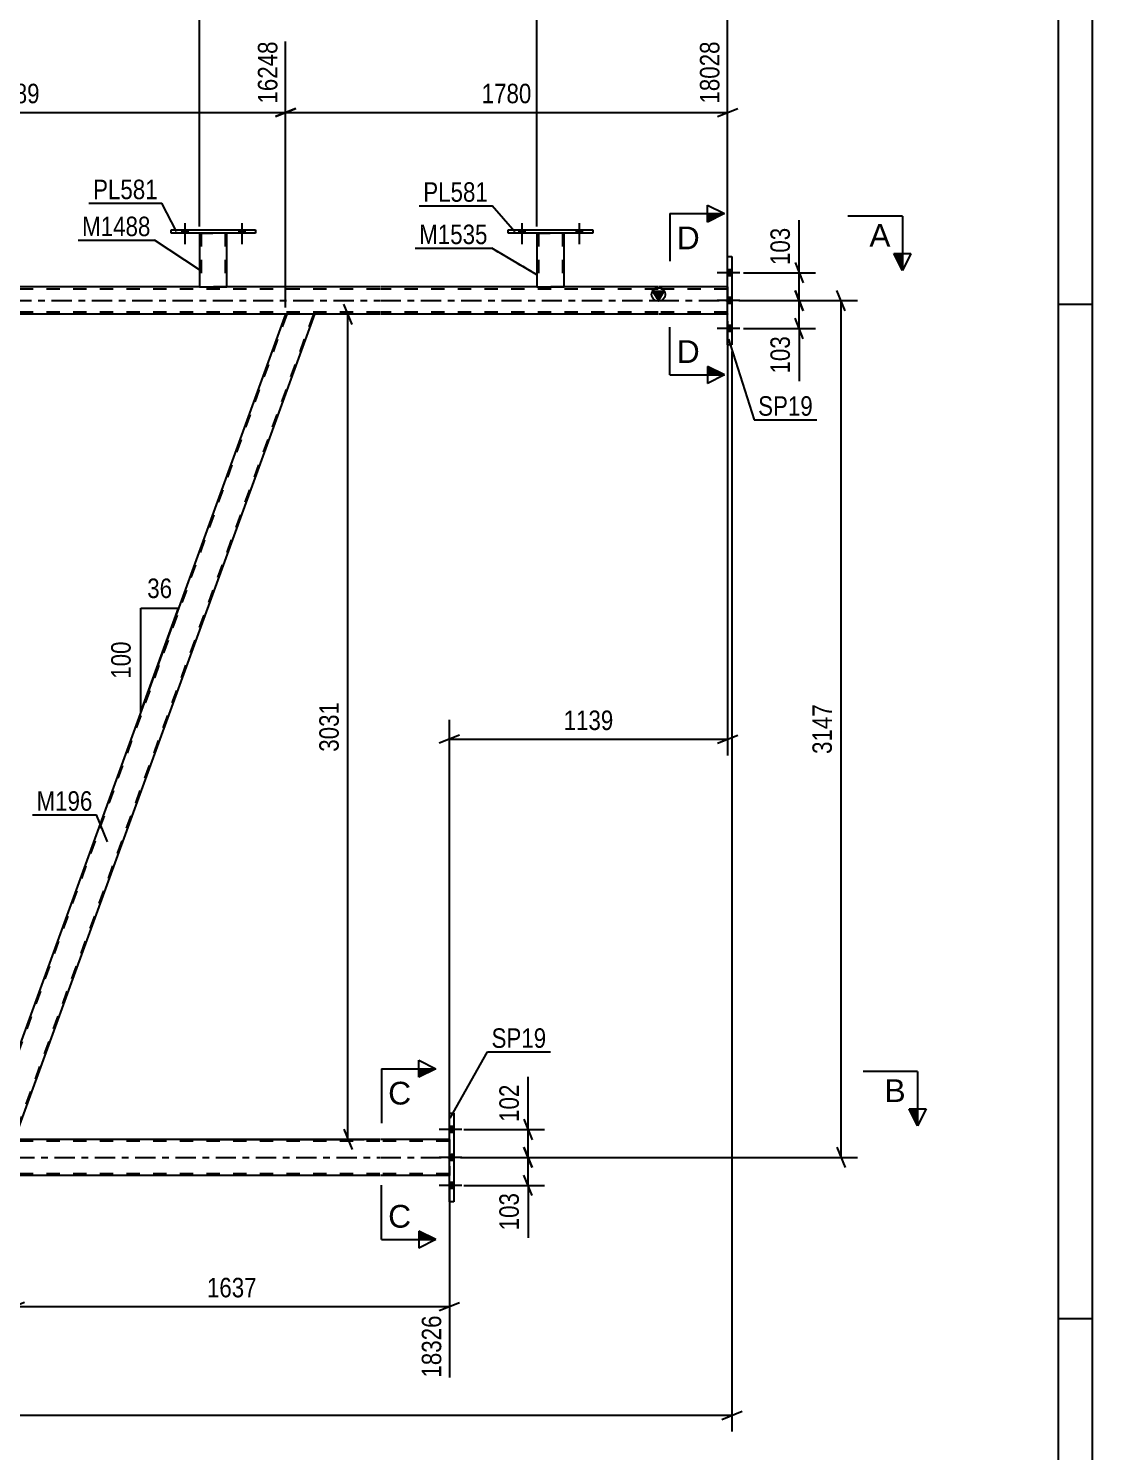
# Model space of a CAD drawing. Header units: millimetres. Extents: x 0 to 841, y 0 to 594.
# Drawn here: x 684.6 to 841, y 278.5 to 487.5 of the extents above; entities that cross this region are included whole.
import ezdxf

# ---------------------------------------------------------------- set-up
doc = ezdxf.new("R2010")
doc.units = ezdxf.units.MM
for name, pattern in [('DXK_LINE_DOT2', [3.9198, 1.9599, -1.9599]), ('DXK_LINE_DOT3', [5.9187, 2.979, -0.9799, 0.9799, -0.9799]), ('DXK_LINE_DOT4', [0.9408, 0.4704, -0.4704])]:
    doc.linetypes.add(name, pattern=pattern)
doc.styles.add('Arial', font='ARIAL.TTF', dxfattribs={"height": 0.2})
doc.styles.add('Arial Narrow', font='ARIALN.TTF', dxfattribs={"height": 0.2})

# ---------------------------------------------------------------- blocks, each defined once
blk = doc.blocks.new('Unknown-815137657-1135')
at = {"color": 5, "linetype": 'Continuous'}
for p, q in [((841, 0), (841, 594)), ((836, 5), (836, 589)), ((841, 447), (836, 447)), ((841, 298), (836, 298))]:
    blk.add_line(p, q, dxfattribs=at)
blk = doc.blocks.new('Bolt-815137657-4143 - 4128')
at = {"linetype": 'Continuous'}
for points in [[(707.16, 457.47), (708.04, 457.47), (708.04, 457.95), (707.16, 457.95)], [(715.56, 457.47), (716.44, 457.47), (716.44, 457.95), (715.56, 457.95)]]:
    blk.add_hatch(color=1, dxfattribs=at).paths.add_polyline_path(points)
at = {"color": 1, "linetype": 'Continuous'}
for p, q in [((707.16, 457.95), (707.16, 457.47)), ((707.6, 458.95), (707.6, 455.83)), ((708.04, 457.95), (708.04, 457.47)), ((715.56, 457.95), (715.56, 457.47)), ((716, 458.95), (716, 455.83)), ((716.44, 457.95), (716.44, 457.47))]:
    blk.add_line(p, q, dxfattribs=at)
blk = doc.blocks.new('Bolt-815137657-4141 - 4128')
at = {"linetype": 'Continuous'}
for points in [[(756.71, 457.47), (757.59, 457.47), (757.59, 457.95), (756.71, 457.95)], [(765.11, 457.47), (765.99, 457.47), (765.99, 457.95), (765.11, 457.95)]]:
    blk.add_hatch(color=1, dxfattribs=at).paths.add_polyline_path(points)
at = {"color": 1, "linetype": 'Continuous'}
for p, q in [((756.71, 457.95), (756.71, 457.47)), ((757.15, 458.95), (757.15, 455.83)), ((757.59, 457.95), (757.59, 457.47)), ((765.11, 457.95), (765.11, 457.47)), ((765.55, 458.95), (765.55, 455.83)), ((765.99, 457.95), (765.99, 457.47))]:
    blk.add_line(p, q, dxfattribs=at)
blk = doc.blocks.new('Bolt-815137657-4142 - 4128')
at = {"linetype": 'Continuous'}
for points in [[(756.71, 457.47), (757.59, 457.47), (757.59, 457.95), (756.71, 457.95)], [(765.11, 457.47), (765.99, 457.47), (765.99, 457.95), (765.11, 457.95)]]:
    blk.add_hatch(color=1, dxfattribs=at).paths.add_polyline_path(points)
at = {"color": 1, "linetype": 'Continuous'}
for p, q in [((756.71, 457.95), (756.71, 457.47)), ((757.15, 458.95), (757.15, 455.83)), ((757.59, 457.95), (757.59, 457.47)), ((765.11, 457.95), (765.11, 457.47)), ((765.55, 458.95), (765.55, 455.83)), ((765.99, 457.95), (765.99, 457.47))]:
    blk.add_line(p, q, dxfattribs=at)
blk = doc.blocks.new('Bolt-815137657-4144 - 4128')
at = {"linetype": 'Continuous'}
for points in [[(707.16, 457.47), (708.04, 457.47), (708.04, 457.95), (707.16, 457.95)], [(715.56, 457.47), (716.44, 457.47), (716.44, 457.95), (715.56, 457.95)]]:
    blk.add_hatch(color=1, dxfattribs=at).paths.add_polyline_path(points)
at = {"color": 1, "linetype": 'Continuous'}
for p, q in [((707.16, 457.95), (707.16, 457.47)), ((707.6, 458.95), (707.6, 455.83)), ((708.04, 457.95), (708.04, 457.47)), ((715.56, 457.95), (715.56, 457.47)), ((716, 458.95), (716, 455.83)), ((716.44, 457.95), (716.44, 457.47))]:
    blk.add_line(p, q, dxfattribs=at)
blk = doc.blocks.new('Part-815137657-4218 - 4128')
at = {"color": 2, "linetype": 'Continuous'}
for p, q in [((755.15, 457.95), (767.55, 457.95)), ((755.15, 457.47), (755.15, 457.95)), ((767.55, 457.95), (767.55, 457.47)), ((767.55, 457.47), (755.15, 457.47))]:
    blk.add_line(p, q, dxfattribs=at)
blk = doc.blocks.new('Part-815137657-4223 - 4128')
at = {"color": 2, "linetype": 'Continuous'}
for p, q in [((759.35, 457.47), (759.35, 449.56)), ((763.35, 449.56), (763.35, 457.47)), ((759.35, 449.56), (763.35, 449.56))]:
    blk.add_line(p, q, dxfattribs=at)
at = {"color": 7, "linetype": 'DXK_LINE_DOT2'}
for p, q in [((759.35, 457.47), (763.35, 457.47)), ((759.35, 457.47), (759.35, 457.47)), ((759.35, 457.47), (759.35, 457.47)), ((759.59, 457.47), (759.59, 449.56)), ((763.11, 457.47), (763.11, 449.56)), ((763.35, 457.47), (763.35, 457.47)), ((763.35, 457.47), (763.35, 457.47)), ((763.05, 449.56), (763.09, 449.56)), ((763.05, 449.56), (763.09, 449.56)), ((763.09, 449.56), (763.11, 449.56)), ((763.09, 449.56), (763.11, 449.56))]:
    blk.add_line(p, q, dxfattribs=at)
blk = doc.blocks.new('Part-815137657-4228 - 4128')
at = {"color": 2, "linetype": 'Continuous'}
for p, q in [((705.6, 457.95), (718, 457.95)), ((705.6, 457.47), (705.6, 457.95)), ((718, 457.95), (718, 457.47)), ((718, 457.47), (705.6, 457.47))]:
    blk.add_line(p, q, dxfattribs=at)
blk = doc.blocks.new('Part-815137657-4233 - 4128')
at = {"color": 2, "linetype": 'Continuous'}
for p, q in [((709.8, 457.47), (709.8, 449.56)), ((713.8, 449.56), (713.8, 457.47)), ((709.8, 449.56), (713.8, 449.56))]:
    blk.add_line(p, q, dxfattribs=at)
at = {"color": 7, "linetype": 'DXK_LINE_DOT2'}
for p, q in [((709.8, 457.47), (713.8, 457.47)), ((709.8, 457.47), (709.8, 457.47)), ((709.8, 457.47), (709.8, 457.47)), ((710.04, 457.47), (710.04, 449.56)), ((713.56, 457.47), (713.56, 449.56)), ((713.8, 457.47), (713.8, 457.47)), ((713.8, 457.47), (713.8, 457.47)), ((713.5, 449.56), (713.54, 449.56)), ((713.5, 449.56), (713.54, 449.56)), ((713.54, 449.56), (713.56, 449.56)), ((713.54, 449.56), (713.56, 449.56))]:
    blk.add_line(p, q, dxfattribs=at)
blk = doc.blocks.new('Part-815137657-4565 - 4128')
at = {"color": 7, "linetype": 'DXK_LINE_DOT2'}
for p, q in [((722.59, 445.56), (678.47, 324.34)), ((726.51, 445.56), (682.38, 324.34)), ((679.54, 327.76), (678.3, 324.34)), ((682.56, 324.34), (678.3, 324.34))]:
    blk.add_line(p, q, dxfattribs=at)
at = {"color": 2, "linetype": 'Continuous'}
for p, q in [((722.42, 445.56), (679.54, 327.76)), ((726.68, 445.56), (682.56, 324.34)), ((726.68, 445.56), (722.42, 445.56))]:
    blk.add_line(p, q, dxfattribs=at)
blk = doc.blocks.new('Part-815137657-4474 - 4128')
at = {"linetype": 'Continuous'}
blk.add_hatch(color=2, dxfattribs=at).paths.add_polyline_path([(777.21, 447.56), (776.41, 448.96), (778.01, 448.96)])
at = {"color": 2, "linetype": 'Continuous'}
for p, q in [((709.8, 449.56), (662.71, 449.56)), ((736.28, 449.56), (713.8, 449.56)), ((759.35, 449.56), (736.38, 449.56)), ((777.15, 449.56), (763.35, 449.56)), ((787.37, 449.56), (777.25, 449.56)), ((777.21, 447.56), (776.41, 448.96)), ((776.41, 448.96), (778.01, 448.96)), ((778.01, 448.96), (777.21, 447.56)), ((722.42, 445.56), (642.86, 445.56)), ((736.28, 445.56), (726.68, 445.56)), ((777.15, 445.56), (736.38, 445.56)), ((787.37, 445.56), (777.25, 445.56))]:
    blk.add_line(p, q, dxfattribs=at)
at = {"color": 7, "linetype": 'DXK_LINE_DOT2'}
for p, q in [((713.8, 449.56), (709.8, 449.56)), ((763.35, 449.56), (759.35, 449.56)), ((787.37, 449.56), (787.37, 445.56)), ((736.28, 449.24), (72.5, 449.24)), ((777.15, 449.24), (736.38, 449.24)), ((787.37, 449.24), (777.25, 449.24)), ((736.28, 445.88), (72.5, 445.88)), ((726.68, 445.56), (722.42, 445.56)), ((777.15, 445.88), (736.38, 445.88)), ((787.37, 445.88), (777.25, 445.88))]:
    blk.add_line(p, q, dxfattribs=at)
at = {"color": 7, "linetype": 'DXK_LINE_DOT3'}
for p, q in [((72.5, 447.56), (736.28, 447.56)), ((736.38, 447.56), (777.15, 447.56)), ((777.25, 447.56), (787.37, 447.56))]:
    blk.add_line(p, q, dxfattribs=at)
at = {"color": 2, "linetype": 'Continuous'}
blk.add_circle((777.21, 448.46), 1, dxfattribs=at)
blk = doc.blocks.new('Part-815137657-4366 - 4128')
at = {"color": 2, "linetype": 'Continuous'}
for p, q in [((746.5, 315.2), (746.5, 328.2)), ((746.5, 328.2), (747.14, 328.2)), ((747.14, 328.2), (747.14, 315.2)), ((747.14, 315.2), (746.5, 315.2))]:
    blk.add_line(p, q, dxfattribs=at)
blk = doc.blocks.new('Part-815137657-4371 - 4128')
at = {"color": 2, "linetype": 'Continuous'}
for p, q in [((787.37, 441.06), (787.37, 454.06)), ((787.37, 454.06), (788.01, 454.06)), ((788.01, 454.06), (788.01, 441.06)), ((788.01, 441.06), (787.37, 441.06))]:
    blk.add_line(p, q, dxfattribs=at)
blk = doc.blocks.new('Bolt-815137657-4396 - 4128')
at = {"linetype": 'Continuous'}
for points in [[(746.5, 326.24), (746.5, 325.36), (747.14, 325.36), (747.14, 326.24)], [(746.5, 326.24), (746.5, 325.36), (747.14, 325.36), (747.14, 326.24)], [(746.5, 326.24), (746.5, 325.36), (747.14, 325.36), (747.14, 326.24)], [(746.5, 322.14), (746.5, 321.26), (747.14, 321.26), (747.14, 322.14)], [(746.5, 322.14), (746.5, 321.26), (747.14, 321.26), (747.14, 322.14)], [(746.5, 318.04), (746.5, 317.16), (747.14, 317.16), (747.14, 318.04)], [(746.5, 318.04), (746.5, 317.16), (747.14, 317.16), (747.14, 318.04)], [(746.5, 318.04), (746.5, 317.16), (747.14, 317.16), (747.14, 318.04)]]:
    blk.add_hatch(color=1, dxfattribs=at).paths.add_polyline_path(points)
at = {"color": 1, "linetype": 'Continuous'}
for p, q in [((747.14, 326.24), (746.5, 326.24)), ((747.14, 326.24), (746.5, 326.24)), ((747.14, 326.24), (746.5, 326.24)), ((748.3, 325.8), (744.98, 325.8)), ((748.3, 325.8), (744.98, 325.8)), ((748.3, 325.8), (744.98, 325.8)), ((747.14, 325.36), (746.5, 325.36)), ((747.14, 325.36), (746.5, 325.36)), ((747.14, 325.36), (746.5, 325.36)), ((747.14, 322.14), (746.5, 322.14)), ((747.14, 322.14), (746.5, 322.14)), ((748.3, 321.7), (744.98, 321.7)), ((748.3, 321.7), (744.98, 321.7)), ((747.14, 321.26), (746.5, 321.26)), ((747.14, 321.26), (746.5, 321.26)), ((747.14, 318.04), (746.5, 318.04)), ((747.14, 318.04), (746.5, 318.04)), ((747.14, 318.04), (746.5, 318.04)), ((748.3, 317.6), (744.98, 317.6)), ((748.3, 317.6), (744.98, 317.6)), ((748.3, 317.6), (744.98, 317.6)), ((747.14, 317.16), (746.5, 317.16)), ((747.14, 317.16), (746.5, 317.16)), ((747.14, 317.16), (746.5, 317.16))]:
    blk.add_line(p, q, dxfattribs=at)
blk = doc.blocks.new('Bolt-815137657-4397 - 4128')
at = {"linetype": 'Continuous'}
for points in [[(787.37, 452.1), (787.37, 451.22), (788.01, 451.22), (788.01, 452.1)], [(787.37, 452.1), (787.37, 451.22), (788.01, 451.22), (788.01, 452.1)], [(787.37, 452.1), (787.37, 451.22), (788.01, 451.22), (788.01, 452.1)], [(787.37, 448), (787.37, 447.12), (788.01, 447.12), (788.01, 448)], [(787.37, 448), (787.37, 447.12), (788.01, 447.12), (788.01, 448)], [(787.37, 443.9), (787.37, 443.02), (788.01, 443.02), (788.01, 443.9)], [(787.37, 443.9), (787.37, 443.02), (788.01, 443.02), (788.01, 443.9)], [(787.37, 443.9), (787.37, 443.02), (788.01, 443.02), (788.01, 443.9)]]:
    blk.add_hatch(color=1, dxfattribs=at).paths.add_polyline_path(points)
at = {"color": 1, "linetype": 'Continuous'}
for p, q in [((789.17, 451.66), (785.85, 451.66)), ((789.17, 451.66), (785.85, 451.66)), ((789.17, 451.66), (785.85, 451.66)), ((788.01, 452.1), (787.37, 452.1)), ((788.01, 452.1), (787.37, 452.1)), ((788.01, 452.1), (787.37, 452.1)), ((788.01, 451.22), (787.37, 451.22)), ((788.01, 451.22), (787.37, 451.22)), ((788.01, 451.22), (787.37, 451.22)), ((789.17, 447.56), (785.85, 447.56)), ((789.17, 447.56), (785.85, 447.56)), ((788.01, 448), (787.37, 448)), ((788.01, 448), (787.37, 448)), ((788.01, 447.12), (787.37, 447.12)), ((788.01, 447.12), (787.37, 447.12)), ((789.17, 443.46), (785.85, 443.46)), ((789.17, 443.46), (785.85, 443.46)), ((789.17, 443.46), (785.85, 443.46)), ((788.01, 443.9), (787.37, 443.9)), ((788.01, 443.9), (787.37, 443.9)), ((788.01, 443.9), (787.37, 443.9)), ((788.01, 443.02), (787.37, 443.02)), ((788.01, 443.02), (787.37, 443.02)), ((788.01, 443.02), (787.37, 443.02))]:
    blk.add_line(p, q, dxfattribs=at)
blk = doc.blocks.new('Part-815137657-4546 - 4128')
at = {"color": 7, "linetype": 'DXK_LINE_DOT2'}
for p, q in [((736.28, 324.1), (61.1, 324.1)), ((746.5, 324.1), (736.38, 324.1)), ((746.5, 324.34), (746.5, 319.06)), ((736.28, 319.3), (61.1, 319.3)), ((746.5, 319.3), (736.38, 319.3))]:
    blk.add_line(p, q, dxfattribs=at)
at = {"color": 2, "linetype": 'Continuous'}
for p, q in [((736.28, 324.34), (601.88, 324.34)), ((746.5, 324.34), (736.38, 324.34)), ((736.28, 319.06), (601.88, 319.06)), ((746.5, 319.06), (736.38, 319.06))]:
    blk.add_line(p, q, dxfattribs=at)
at = {"color": 7, "linetype": 'DXK_LINE_DOT3'}
for p, q in [((61.1, 321.7), (736.28, 321.7)), ((736.38, 321.7), (746.5, 321.7))]:
    blk.add_line(p, q, dxfattribs=at)
blk = doc.blocks.new('StraightDimension-815137657-12179 - 4128')
at = {"color": 7, "linetype": 'Continuous'}
for p, q in [((757.45, 323.2), (758.65, 320.2)), ((748.62, 321.7), (760.45, 321.7)), ((758.05, 317.6), (758.05, 321.7)), ((758.65, 316.1), (757.45, 319.1)), ((748.62, 317.6), (760.45, 317.6))]:
    blk.add_line(p, q, dxfattribs=at)
at = {"color": 0}
blk.add_wipeout([(757.3, 317.07), (753.1, 317.07), (753.1, 310.39), (757.3, 310.39)], dxfattribs=at)
at = {"color": 7, "linetype": 'Continuous'}
blk.add_line((758.05, 317.6), (758.05, 309.87), dxfattribs=at)
blk.add_line((758.05, 317.6), (758.05, 309.87), dxfattribs=at)
at = {"color": 3, "style": 'Arial Narrow'}
blk.add_text('103', height=2.863, rotation=90.0002, dxfattribs=at).set_placement((756.7, 310.99))
blk = doc.blocks.new('StraightDimension-815137657-5074 - 4128')
at = {"color": 7, "linetype": 'Continuous'}
for p, q in [((789.01, 447.56), (806.45, 447.56)), ((804.65, 446.06), (803.45, 449.06)), ((804.05, 321.7), (804.05, 447.56)), ((803.45, 323.2), (804.65, 320.2)), ((748.14, 321.7), (806.45, 321.7))]:
    blk.add_line(p, q, dxfattribs=at)
at = {"color": 0}
blk.add_wipeout([(803.3, 388.89), (799.1, 388.89), (799.1, 380.37), (803.3, 380.37)], dxfattribs=at)
at = {"color": 3, "style": 'Arial Narrow'}
blk.add_text('3147', height=2.863, rotation=90.0002, dxfattribs=at).set_placement((802.7, 380.97))
blk = doc.blocks.new('StraightDimension-815137657-5084 - 4128')
at = {"color": 7, "linetype": 'Continuous'}
for p, q in [((734.04, 445.56), (728.74, 445.56)), ((732.19, 444.06), (730.99, 447.06)), ((731.59, 324.34), (731.59, 445.56)), ((707.78, 324.34), (733.99, 324.34)), ((730.99, 325.84), (732.19, 322.84))]:
    blk.add_line(p, q, dxfattribs=at)
at = {"color": 0}
blk.add_wipeout([(730.84, 389.21), (726.64, 389.21), (726.64, 380.69), (730.84, 380.69)], dxfattribs=at)
at = {"color": 3, "style": 'Arial Narrow'}
blk.add_text('3031', height=2.863, rotation=90.0002, dxfattribs=at).set_placement((730.24, 381.29))
blk = doc.blocks.new('StraightDimension-815137657-5375 - 4128')
at = {"color": 7, "linetype": 'Continuous'}
for p, q in [((682.56, 323.34), (682.56, 289.36)), ((746.5, 318.06), (746.5, 289.36)), ((684.06, 300.4), (681.06, 299.2)), ((682.56, 299.8), (746.5, 299.8)), ((745, 299.2), (748, 300.4))]:
    blk.add_line(p, q, dxfattribs=at)
at = {"color": 0}
blk.add_wipeout([(718.78, 300.55), (718.78, 304.75), (710.27, 304.75), (710.27, 300.55)], dxfattribs=at)
at = {"color": 0, "linetype": 'Continuous'}
blk.add_wipeout([(745.9, 299.1), (741.7, 299.1), (741.7, 288.76), (745.9, 288.76)], dxfattribs=at)
at = {"color": 3, "style": 'Arial Narrow'}
blk.add_text('1637', height=2.863, dxfattribs=at).set_placement((710.87, 301.15))
at = {"color": 3, "linetype": 'Continuous', "style": 'Arial Narrow'}
blk.add_text('18326', height=2.863, rotation=90.0002, dxfattribs=at).set_placement((745.3, 289.36))
blk = doc.blocks.new('StraightDimension-815137657-11716 - 4128')
at = {"color": 7, "linetype": 'Continuous'}
for p, q in [((709.8, 458.47), (709.8, 502.81)), ((759.35, 458.47), (759.35, 502.81)), ((711.3, 492.97), (708.3, 491.77)), ((709.8, 492.37), (759.35, 492.37)), ((757.85, 491.77), (760.85, 492.97))]:
    blk.add_line(p, q, dxfattribs=at)
at = {"color": 0, "linetype": 'Continuous'}
blk.add_wipeout([(758.75, 503.41), (754.55, 503.41), (754.55, 493.07), (758.75, 493.07)], dxfattribs=at)
at = {"color": 0}
blk.add_wipeout([(738.83, 493.12), (738.83, 497.32), (730.32, 497.32), (730.32, 493.12)], dxfattribs=at)
at = {"color": 3, "linetype": 'Continuous', "style": 'Arial Narrow'}
blk.add_text('17209', height=2.863, rotation=90.0002, dxfattribs=at).set_placement((758.15, 493.67))
at = {"color": 3, "style": 'Arial Narrow'}
blk.add_text('1277', height=2.863, dxfattribs=at).set_placement((730.92, 493.72))
blk = doc.blocks.new('StraightDimension-815137657-11715 - 4128')
at = {"color": 7, "linetype": 'Continuous'}
for p, q in [((759.35, 458.47), (759.35, 502.81)), ((787.37, 450.56), (787.37, 502.81)), ((760.85, 492.97), (757.85, 491.77)), ((759.35, 492.37), (787.37, 492.37)), ((785.87, 491.77), (788.87, 492.97))]:
    blk.add_line(p, q, dxfattribs=at)
at = {"color": 0, "linetype": 'Continuous'}
blk.add_wipeout([(786.77, 503.41), (782.57, 503.41), (782.57, 493.07), (786.77, 493.07)], dxfattribs=at)
at = {"color": 0}
blk.add_wipeout([(776.7, 493.12), (776.7, 497.32), (770.02, 497.32), (770.02, 493.12)], dxfattribs=at)
at = {"color": 3, "linetype": 'Continuous', "style": 'Arial Narrow'}
blk.add_text('18028', height=2.863, rotation=90.0002, dxfattribs=at).set_placement((786.17, 493.67))
at = {"color": 3, "style": 'Arial Narrow'}
blk.add_text('818', height=2.863, dxfattribs=at).set_placement((770.62, 493.72))
blk = doc.blocks.new('StraightDimension-815137657-5697 - 4128')
at = {"color": 7, "linetype": 'Continuous'}
for p, q in [((722.42, 446.56), (722.42, 485.64)), ((787.37, 450.56), (787.37, 485.64)), ((723.92, 475.8), (720.92, 474.6)), ((722.42, 475.2), (787.37, 475.2)), ((785.87, 474.6), (788.87, 475.8))]:
    blk.add_line(p, q, dxfattribs=at)
at = {"color": 0, "linetype": 'Continuous'}
blk.add_wipeout([(786.77, 486.24), (782.57, 486.24), (782.57, 475.9), (786.77, 475.9)], dxfattribs=at)
at = {"color": 0}
blk.add_wipeout([(759.15, 475.95), (759.15, 480.15), (750.64, 480.15), (750.64, 475.95)], dxfattribs=at)
at = {"color": 3, "linetype": 'Continuous', "style": 'Arial Narrow'}
blk.add_text('18028', height=2.863, rotation=90.0002, dxfattribs=at).set_placement((786.17, 476.5))
at = {"color": 3, "style": 'Arial Narrow'}
blk.add_text('1780', height=2.863, dxfattribs=at).set_placement((751.24, 476.55))
blk = doc.blocks.new('StraightDimension-815137657-11717 - 4128')
at = {"color": 7, "linetype": 'Continuous'}
for p, q in [((658.71, 458.47), (658.71, 507.31)), ((709.8, 458.47), (709.8, 502.81)), ((660.21, 492.97), (657.21, 491.77)), ((658.71, 492.37), (709.8, 492.37)), ((708.3, 491.77), (711.3, 492.97))]:
    blk.add_line(p, q, dxfattribs=at)
at = {"color": 0, "linetype": 'Continuous'}
blk.add_wipeout([(709.2, 503.41), (705, 503.41), (705, 493.07), (709.2, 493.07)], dxfattribs=at)
at = {"color": 0}
blk.add_wipeout([(688.51, 493.12), (688.51, 497.32), (680, 497.32), (680, 493.12)], dxfattribs=at)
at = {"color": 3, "linetype": 'Continuous', "style": 'Arial Narrow'}
blk.add_text('15932', height=2.863, rotation=90.0002, dxfattribs=at).set_placement((708.6, 493.67))
at = {"color": 3, "style": 'Arial Narrow'}
blk.add_text('1277', height=2.863, dxfattribs=at).set_placement((680.6, 493.72))
blk = doc.blocks.new('StraightDimension-815137657-4596 - 4128')
at = {"color": 7, "linetype": 'Continuous'}
for p, q in [((789.72, 447.56), (800.28, 447.56)), ((797.28, 449.06), (798.48, 446.06)), ((797.88, 443.46), (797.88, 447.56)), ((789.72, 443.46), (800.28, 443.46)), ((798.48, 441.96), (797.28, 444.96))]:
    blk.add_line(p, q, dxfattribs=at)
at = {"color": 0}
blk.add_wipeout([(797.13, 442.93), (792.93, 442.93), (792.93, 436.25), (797.13, 436.25)], dxfattribs=at)
at = {"color": 7, "linetype": 'Continuous'}
blk.add_line((797.88, 443.46), (797.88, 435.73), dxfattribs=at)
blk.add_line((797.88, 443.46), (797.88, 435.73), dxfattribs=at)
at = {"color": 3, "style": 'Arial Narrow'}
blk.add_text('103', height=2.863, rotation=90.0002, dxfattribs=at).set_placement((796.53, 436.85))
blk = doc.blocks.new('StraightDimension-815137657-4606 - 4128')
at = {"color": 7, "linetype": 'Continuous'}
for p, q in [((789.72, 451.66), (800.28, 451.66)), ((797.28, 453.16), (798.48, 450.16)), ((797.88, 447.56), (797.88, 451.66)), ((789.72, 447.56), (800.28, 447.56)), ((798.48, 446.06), (797.28, 449.06))]:
    blk.add_line(p, q, dxfattribs=at)
at = {"color": 0}
blk.add_wipeout([(797.13, 458.87), (792.93, 458.87), (792.93, 452.18), (797.13, 452.18)], dxfattribs=at)
at = {"color": 7, "linetype": 'Continuous'}
blk.add_line((797.88, 451.66), (797.88, 459.39), dxfattribs=at)
blk.add_line((797.88, 451.66), (797.88, 459.39), dxfattribs=at)
at = {"color": 3, "style": 'Arial Narrow'}
blk.add_text('103', height=2.863, rotation=90.0002, dxfattribs=at).set_placement((796.53, 452.78))
blk = doc.blocks.new('AngleDimension-815137657-15521 - 4128')
at = {"color": 7, "linetype": 'Continuous'}
for p, q in [((701.16, 402.37), (706.7, 402.37)), ((701.16, 387.14), (706.7, 402.37)), ((701.16, 387.14), (701.16, 402.37)), ((701.58, 388.29), (706.7, 402.37))]:
    blk.add_line(p, q, dxfattribs=at)
at = {"color": 0}
for points in [[(706.36, 403.27), (706.36, 407.47), (701.5, 407.47), (701.5, 403.27)], [(700.26, 398.1), (696.06, 398.1), (696.06, 391.41), (700.26, 391.41)]]:
    blk.add_wipeout(points, dxfattribs=at)
at = {"color": 3, "style": 'Arial Narrow'}
blk.add_text('36', height=2.863, dxfattribs=at).set_placement((702.1, 403.87))
blk.add_text('100', height=2.863, rotation=90.0002, dxfattribs=at).set_placement((699.66, 392.01))
blk = doc.blocks.new('StraightDimension-815137657-5061 - 4128')
at = {"color": 7, "linetype": 'Continuous'}
for p, q in [((787.37, 444.56), (787.37, 380.73)), ((746.5, 325.34), (746.5, 385.98)), ((748, 383.73), (745, 382.53)), ((746.5, 383.13), (787.37, 383.13)), ((785.87, 382.53), (788.87, 383.73))]:
    blk.add_line(p, q, dxfattribs=at)
at = {"color": 0}
blk.add_wipeout([(771.19, 383.88), (771.19, 388.08), (762.68, 388.08), (762.68, 383.88)], dxfattribs=at)
at = {"color": 3, "style": 'Arial Narrow'}
blk.add_text('1139', height=2.863, dxfattribs=at).set_placement((763.28, 384.48))
blk = doc.blocks.new('StraightDimension-815137657-5398 - 4128')
at = {"color": 7, "linetype": 'Continuous'}
for p, q in [((788.01, 440.06), (788.01, 281.42)), ((786.51, 283.22), (789.51, 284.42)), ((50.24, 283.82), (788.01, 283.82))]:
    blk.add_line(p, q, dxfattribs=at)
blk = doc.blocks.new('StraightDimension-815137657-5678 - 4128')
at = {"color": 7, "linetype": 'Continuous'}
for p, q in [((642.86, 446.56), (642.86, 490.14)), ((722.42, 446.56), (722.42, 485.64)), ((644.36, 475.8), (641.36, 474.6)), ((642.86, 475.2), (722.42, 475.2)), ((720.92, 474.6), (723.92, 475.8))]:
    blk.add_line(p, q, dxfattribs=at)
at = {"color": 0, "linetype": 'Continuous'}
blk.add_wipeout([(721.82, 486.24), (717.62, 486.24), (717.62, 475.9), (721.82, 475.9)], dxfattribs=at)
at = {"color": 0}
blk.add_wipeout([(686.9, 475.95), (686.9, 480.15), (678.38, 480.15), (678.38, 475.95)], dxfattribs=at)
at = {"color": 3, "linetype": 'Continuous', "style": 'Arial Narrow'}
blk.add_text('16248', height=2.863, rotation=90.0002, dxfattribs=at).set_placement((721.22, 476.5))
at = {"color": 3, "style": 'Arial Narrow'}
blk.add_text('1989', height=2.863, dxfattribs=at).set_placement((678.98, 476.55))
blk = doc.blocks.new('StraightDimension-815137657-12178 - 4128')
at = {"color": 7, "linetype": 'Continuous'}
for p, q in [((757.45, 327.3), (758.65, 324.3)), ((748.62, 325.8), (760.45, 325.8)), ((758.05, 321.7), (758.05, 325.8)), ((758.65, 320.2), (757.45, 323.2)), ((748.62, 321.7), (760.45, 321.7))]:
    blk.add_line(p, q, dxfattribs=at)
at = {"color": 0}
blk.add_wipeout([(757.3, 333.01), (753.1, 333.01), (753.1, 326.32), (757.3, 326.32)], dxfattribs=at)
at = {"color": 7, "linetype": 'Continuous'}
blk.add_line((758.05, 325.8), (758.05, 333.53), dxfattribs=at)
blk.add_line((758.05, 325.8), (758.05, 333.53), dxfattribs=at)
at = {"color": 3, "style": 'Arial Narrow'}
blk.add_text('102', height=2.863, rotation=90.0002, dxfattribs=at).set_placement((756.7, 326.92))
blk = doc.blocks.new('Mark-815137657-4214 - 4128')
at = {"color": 0}
blk.add_wipeout([(752.17, 462.08), (752.17, 465.08), (742.66, 465.08), (742.66, 462.08)], dxfattribs=at)
blk.add_wipeout([(752.17, 462.08), (752.17, 465.08), (742.66, 465.08), (742.66, 462.08)], dxfattribs=at)
at = {"color": 30, "linetype": 'Continuous'}
for p in [(742.06, 461.48), (756.13, 457.66)]:
    blk.add_line(p, (752.77, 461.48), dxfattribs=at)
at = {"color": 3, "style": 'Arial Narrow'}
blk.add_text('PL581', height=2.863, dxfattribs=at).set_placement((742.66, 462.08))
blk = doc.blocks.new('Mark-815137657-4219 - 4128')
at = {"color": 0}
blk.add_wipeout([(752.11, 455.86), (752.11, 458.86), (742.06, 458.86), (742.06, 455.86)], dxfattribs=at)
blk.add_wipeout([(752.11, 455.86), (752.11, 458.86), (742.06, 458.86), (742.06, 455.86)], dxfattribs=at)
at = {"color": 30, "linetype": 'Continuous'}
for p in [(741.46, 455.26), (759.35, 451.36)]:
    blk.add_line(p, (752.71, 455.26), dxfattribs=at)
at = {"color": 3, "style": 'Arial Narrow'}
blk.add_text('M1488', height=2.863, dxfattribs=at).set_placement((742.06, 455.86))
blk = doc.blocks.new('Mark-815137657-4224 - 4128')
at = {"color": 0}
blk.add_wipeout([(703.64, 462.46), (703.64, 465.46), (694.14, 465.46), (694.14, 462.46)], dxfattribs=at)
blk.add_wipeout([(703.64, 462.46), (703.64, 465.46), (694.14, 465.46), (694.14, 462.46)], dxfattribs=at)
at = {"color": 30, "linetype": 'Continuous'}
for p in [(693.54, 461.86), (706.39, 457.73)]:
    blk.add_line(p, (704.24, 461.86), dxfattribs=at)
at = {"color": 3, "style": 'Arial Narrow'}
blk.add_text('PL581', height=2.863, dxfattribs=at).set_placement((694.14, 462.46))
blk = doc.blocks.new('Mark-815137657-4229 - 4128')
at = {"color": 0}
blk.add_wipeout([(702.58, 457.03), (702.58, 460.03), (692.53, 460.03), (692.53, 457.03)], dxfattribs=at)
blk.add_wipeout([(702.58, 457.03), (702.58, 460.03), (692.53, 460.03), (692.53, 457.03)], dxfattribs=at)
at = {"color": 30, "linetype": 'Continuous'}
for p in [(691.93, 456.43), (709.8, 452.1)]:
    blk.add_line(p, (703.18, 456.43), dxfattribs=at)
at = {"color": 3, "style": 'Arial Narrow'}
blk.add_text('M1488', height=2.863, dxfattribs=at).set_placement((692.53, 457.03))
blk = doc.blocks.new('Mark-815137657-4362 - 4128')
at = {"color": 0}
blk.add_wipeout([(760.73, 337.8), (760.73, 340.8), (752.69, 340.8), (752.69, 337.8)], dxfattribs=at)
blk.add_wipeout([(760.73, 337.8), (760.73, 340.8), (752.69, 340.8), (752.69, 337.8)], dxfattribs=at)
at = {"color": 30, "linetype": 'Continuous'}
for p, q in [((746.63, 327.49), (752.09, 337.2)), ((752.09, 337.2), (761.33, 337.2))]:
    blk.add_line(p, q, dxfattribs=at)
at = {"color": 3, "style": 'Arial Narrow'}
blk.add_text('SP19', height=2.863, dxfattribs=at).set_placement((752.69, 337.8))
blk = doc.blocks.new('Mark-815137657-4367 - 4128')
at = {"color": 0}
blk.add_wipeout([(799.9, 430.65), (799.9, 433.65), (791.86, 433.65), (791.86, 430.65)], dxfattribs=at)
blk.add_wipeout([(799.9, 430.65), (799.9, 433.65), (791.86, 433.65), (791.86, 430.65)], dxfattribs=at)
at = {"color": 30, "linetype": 'Continuous'}
for p, q in [((787.52, 441.88), (791.26, 430.05)), ((791.26, 430.05), (800.5, 430.05))]:
    blk.add_line(p, q, dxfattribs=at)
at = {"color": 3, "style": 'Arial Narrow'}
blk.add_text('SP19', height=2.863, dxfattribs=at).set_placement((791.86, 430.65))
blk = doc.blocks.new('Mark-815137657-4561 - 4128')
at = {"color": 0}
blk.add_wipeout([(694.06, 372.63), (694.06, 375.63), (685.83, 375.63), (685.83, 372.63)], dxfattribs=at)
blk.add_wipeout([(694.06, 372.63), (694.06, 375.63), (685.83, 375.63), (685.83, 372.63)], dxfattribs=at)
at = {"color": 30, "linetype": 'Continuous'}
for p in [(685.23, 372.03), (696.27, 368.06)]:
    blk.add_line(p, (694.66, 372.03), dxfattribs=at)
at = {"color": 3, "style": 'Arial Narrow'}
blk.add_text('M196', height=2.863, dxfattribs=at).set_placement((685.83, 372.63))
blk = doc.blocks.new('Mark-815137657-4588 - 4128')
at = {"color": 0}
blk.add_wipeout([(752.11, 455.86), (752.11, 458.86), (742.06, 458.86), (742.06, 455.86)], dxfattribs=at)
blk.add_wipeout([(752.11, 455.86), (752.11, 458.86), (742.06, 458.86), (742.06, 455.86)], dxfattribs=at)
at = {"color": 30, "linetype": 'DXK_LINE_DOT4'}
for p in [(741.46, 455.26), (759.35, 451.36)]:
    blk.add_line(p, (752.71, 455.26), dxfattribs=at)
at = {"color": 3, "style": 'Arial Narrow'}
blk.add_text('M1535', height=2.863, dxfattribs=at).set_placement((742.06, 455.86))
blk = doc.blocks.new('SectionMark-815137657-5763 - 4128')
at = {"color": 6, "linetype": 'Continuous'}
for p in [(815.28, 334.34), (816.53, 328.84)]:
    blk.add_line(p, (815.28, 326.34), dxfattribs=at)
at = {"color": 0, "linetype": 'Continuous'}
blk.add_wipeout([(813.53, 329.84), (813.53, 333.34), (810.42, 333.34), (810.42, 329.84)], dxfattribs=at)
at = {"linetype": 'Continuous'}
blk.add_hatch(color=6, dxfattribs=at).paths.add_polyline_path([(814.03, 328.84), (815.28, 328.84), (815.28, 326.34)])
at = {"color": 6, "linetype": 'Continuous'}
for p, q in [((815.28, 334.34), (807.28, 334.34)), ((814.03, 328.84), (816.53, 328.84)), ((815.28, 326.34), (814.03, 328.84))]:
    blk.add_line(p, q, dxfattribs=at)
at = {"color": 3, "linetype": 'Continuous', "style": 'Arial'}
blk.add_text('B', height=3.34, dxfattribs=at).set_placement((810.42, 329.84))
blk = doc.blocks.new('SectionMark-815137657-5795 - 4128')
at = {"color": 6, "linetype": 'Continuous'}
for p in [(813.06, 459.96), (814.31, 454.46)]:
    blk.add_line(p, (813.06, 451.96), dxfattribs=at)
at = {"color": 0, "linetype": 'Continuous'}
blk.add_wipeout([(811.31, 455.46), (811.31, 458.96), (808.2, 458.96), (808.2, 455.46)], dxfattribs=at)
at = {"linetype": 'Continuous'}
blk.add_hatch(color=6, dxfattribs=at).paths.add_polyline_path([(811.81, 454.46), (813.06, 454.46), (813.06, 451.96)])
at = {"color": 6, "linetype": 'Continuous'}
for p, q in [((813.06, 459.96), (805.06, 459.96)), ((811.81, 454.46), (814.31, 454.46)), ((813.06, 451.96), (811.81, 454.46))]:
    blk.add_line(p, q, dxfattribs=at)
at = {"color": 3, "linetype": 'Continuous', "style": 'Arial'}
blk.add_text('A', height=3.34, dxfattribs=at).set_placement((808.2, 455.46))
blk = doc.blocks.new('SectionMark-815137657-5805 - 4128')
at = {"linetype": 'Continuous'}
for points in [[(784.41, 459.1), (784.41, 460.35), (786.91, 460.35)], [(784.41, 436.65), (784.41, 437.9), (786.91, 436.65)]]:
    blk.add_hatch(color=6, dxfattribs=at).paths.add_polyline_path(points)
at = {"color": 6, "linetype": 'Continuous'}
for p, q in [((778.91, 460.35), (786.91, 460.35)), ((784.41, 459.1), (784.41, 461.6)), ((784.41, 461.6), (786.91, 460.35)), ((786.91, 460.35), (784.41, 459.1)), ((786.91, 436.65), (784.41, 437.9)), ((784.41, 437.9), (784.41, 435.4)), ((778.91, 436.65), (786.91, 436.65)), ((786.91, 436.65), (784.41, 435.4))]:
    blk.add_line(p, q, dxfattribs=at)
at = {"color": 0, "linetype": 'Continuous'}
for points in [[(783.28, 455.1), (783.28, 458.6), (779.91, 458.6), (779.91, 455.1)], [(783.28, 438.4), (783.28, 441.9), (779.91, 441.9), (779.91, 438.4)]]:
    blk.add_wipeout(points, dxfattribs=at)
at = {"color": 6, "linetype": 'Continuous'}
for p, q in [((778.91, 460.35), (778.91, 453.35)), ((778.91, 436.65), (778.91, 443.65))]:
    blk.add_line(p, q, dxfattribs=at)
at = {"color": 3, "linetype": 'Continuous', "style": 'Arial'}
for p in [(779.91, 455.1), (779.91, 438.4)]:
    blk.add_text('D', height=3.34, dxfattribs=at).set_placement(p)
blk = doc.blocks.new('SectionMark-815137657-12206 - 4128')
at = {"linetype": 'Continuous'}
for points in [[(742, 333.47), (742, 334.72), (744.5, 334.72)], [(742, 309.63), (742, 310.88), (744.5, 309.63)]]:
    blk.add_hatch(color=6, dxfattribs=at).paths.add_polyline_path(points)
at = {"color": 6, "linetype": 'Continuous'}
for p, q in [((736.5, 334.72), (744.5, 334.72)), ((742, 333.47), (742, 335.97)), ((742, 335.97), (744.5, 334.72)), ((744.5, 334.72), (742, 333.47)), ((736.5, 309.63), (744.5, 309.63)), ((744.5, 309.63), (742, 310.88)), ((742, 310.88), (742, 308.38)), ((744.5, 309.63), (742, 308.38))]:
    blk.add_line(p, q, dxfattribs=at)
at = {"color": 0, "linetype": 'Continuous'}
for points in [[(740.87, 329.47), (740.87, 332.97), (737.5, 332.97), (737.5, 329.47)], [(740.87, 311.38), (740.87, 314.88), (737.5, 314.88), (737.5, 311.38)]]:
    blk.add_wipeout(points, dxfattribs=at)
at = {"color": 6, "linetype": 'Continuous'}
for p, q in [((736.5, 334.72), (736.5, 326.72)), ((736.5, 309.63), (736.5, 317.63))]:
    blk.add_line(p, q, dxfattribs=at)
at = {"color": 3, "linetype": 'Continuous', "style": 'Arial'}
for p in [(737.5, 329.47), (737.5, 311.38)]:
    blk.add_text('C', height=3.34, dxfattribs=at).set_placement(p)

msp = doc.modelspace()

# ---------------------------------------------------------------- block references
for name in ['Unknown-815137657-1135', 'Part-815137657-4228 - 4128', 'Bolt-815137657-4143 - 4128', 'Bolt-815137657-4144 - 4128', 'Part-815137657-4218 - 4128', 'Bolt-815137657-4141 - 4128', 'Bolt-815137657-4142 - 4128', 'Part-815137657-4233 - 4128', 'Part-815137657-4223 - 4128', 'Part-815137657-4371 - 4128', 'Bolt-815137657-4397 - 4128', 'Part-815137657-4474 - 4128', 'Part-815137657-4565 - 4128', 'Part-815137657-4366 - 4128', 'Bolt-815137657-4396 - 4128', 'Part-815137657-4546 - 4128']:
    msp.add_blockref(name, (0, 0))

# ---------------------------------------------------------------- next in the draw order: block references
for name in ['StraightDimension-815137657-11716 - 4128', 'StraightDimension-815137657-5084 - 4128', 'AngleDimension-815137657-15521 - 4128', 'StraightDimension-815137657-12179 - 4128']:
    msp.add_blockref(name, (0, 0))

# ---------------------------------------------------------------- next in the draw order: block references
for name in ['StraightDimension-815137657-11717 - 4128', 'StraightDimension-815137657-11715 - 4128', 'StraightDimension-815137657-5074 - 4128']:
    msp.add_blockref(name, (0, 0))

# ---------------------------------------------------------------- next in the draw order: block references
for name in ['StraightDimension-815137657-5697 - 4128', 'StraightDimension-815137657-5375 - 4128']:
    msp.add_blockref(name, (0, 0))

# ---------------------------------------------------------------- next in the draw order: block references
for name in ['StraightDimension-815137657-5678 - 4128', 'Mark-815137657-4214 - 4128', 'StraightDimension-815137657-4596 - 4128']:
    msp.add_blockref(name, (0, 0))

# ---------------------------------------------------------------- next in the draw order: block references
for name in ['Mark-815137657-4224 - 4128', 'Mark-815137657-4219 - 4128', 'StraightDimension-815137657-4606 - 4128', 'StraightDimension-815137657-5061 - 4128']:
    msp.add_blockref(name, (0, 0))

# ---------------------------------------------------------------- next in the draw order: block references
for name in ['Mark-815137657-4229 - 4128', 'Mark-815137657-4588 - 4128', 'StraightDimension-815137657-5398 - 4128']:
    msp.add_blockref(name, (0, 0))

# ---------------------------------------------------------------- next in the draw order: block references
for name in ['SectionMark-815137657-5795 - 4128', 'Mark-815137657-4367 - 4128', 'Mark-815137657-4561 - 4128', 'StraightDimension-815137657-12178 - 4128']:
    msp.add_blockref(name, (0, 0))

# ---------------------------------------------------------------- next in the draw order: block references
for name in ['SectionMark-815137657-5805 - 4128', 'Mark-815137657-4362 - 4128']:
    msp.add_blockref(name, (0, 0))

# ---------------------------------------------------------------- next in the draw order: block references
msp.add_blockref('SectionMark-815137657-5763 - 4128', (0, 0))

# ---------------------------------------------------------------- next in the draw order: block references
msp.add_blockref('SectionMark-815137657-12206 - 4128', (0, 0))

doc.saveas('drawing.dxf')
